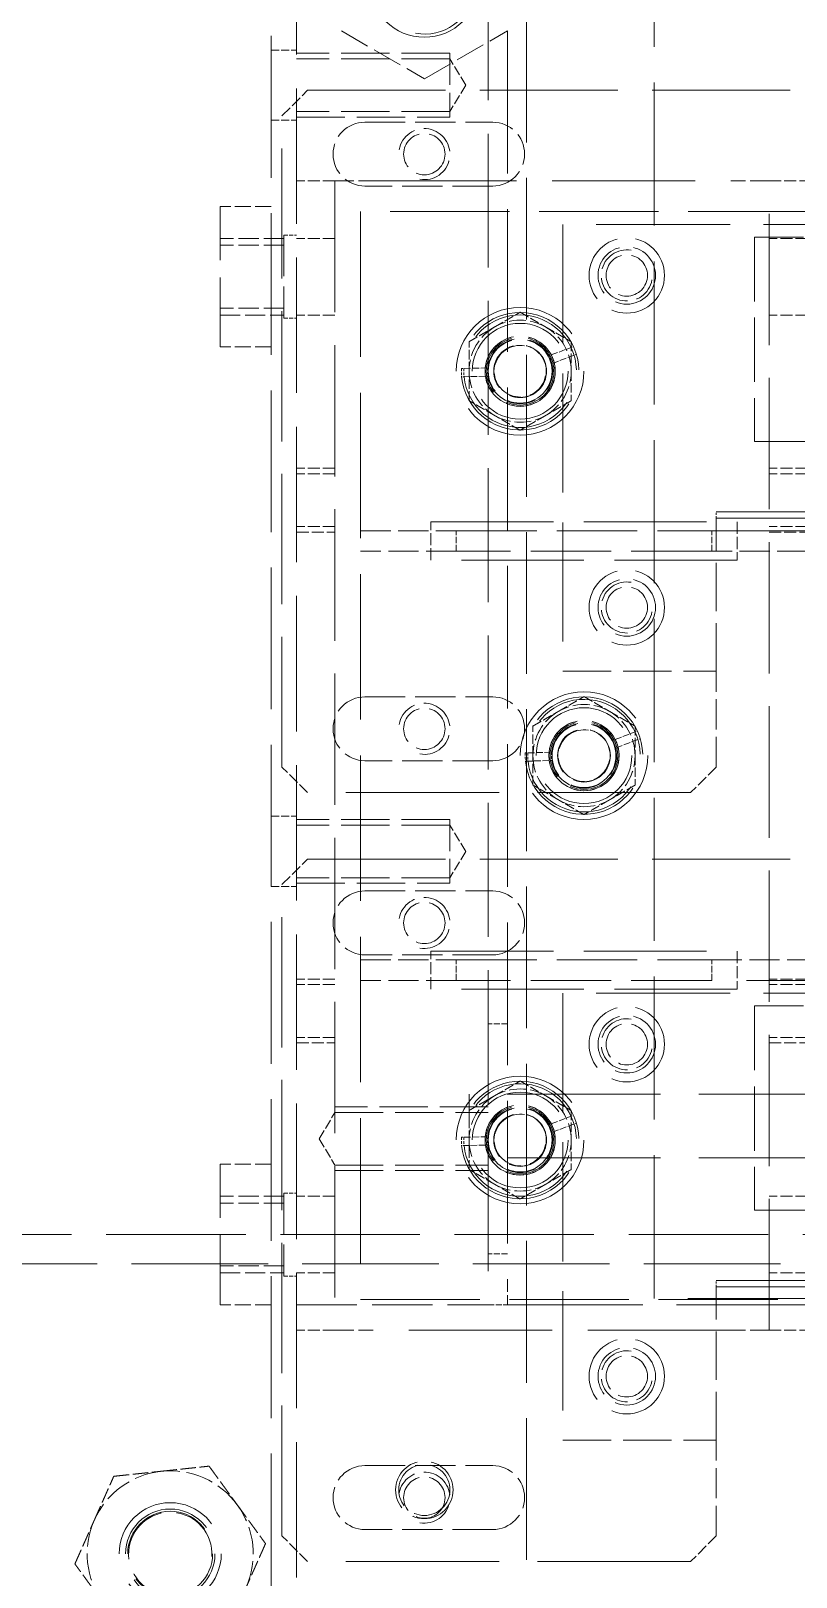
# Model space of a CAD drawing. Header units: millimetres. Extents: x 0 to 5945, y 0 to 4205.
# Drawn here: x 1910.5 to 1970.4, y 2378.6 to 2499.7 of the extents above; entities that cross this region are included whole.
import ezdxf

# ---------------------------------------------------------------- set-up
doc = ezdxf.new("R2010")
doc.units = ezdxf.units.MM
doc.header["$LTSCALE"] = 5
doc.linetypes.add('DASHED', pattern=[0.2067, 0.1654, -0.0413])
doc.layers.add('가려진 것(ISO)', color=2, linetype='DASHED', lineweight=18)

msp = doc.modelspace()

# ---------------------------------------------------------------- linework, layer by layer
at = {"layer": '가려진 것(ISO)', "ltscale": 12.820513}
for p, q in [((1931.276, 2561.457), (1931.276, 2349.457)), ((1947.776, 2399.957), (2027.276, 2399.957))]:
    msp.add_line(p, q, dxfattribs=at)
at = {"layer": '가려진 것(ISO)', "ltscale": 13.546203}
for p, q in [((1959.276, 2400.457), (1959.276, 2540.457)), ((1937.276, 2487.957), (1965.276, 2487.957)), ((1965.276, 2397.957), (1937.276, 2397.957))]:
    msp.add_line(p, q, dxfattribs=at)
at = {"layer": '가려진 것(ISO)', "ltscale": 12.675375}
msp.add_line((1946.276, 2530.957), (1946.276, 2399.957), dxfattribs=at)
at = {"layer": '가려진 것(ISO)', "ltscale": 13.425254}
for p, q in [((1929.276, 2349.457), (1929.276, 2515.957)), ((1949.276, 2515.957), (1949.276, 2349.457))]:
    msp.add_line(p, q, dxfattribs=at)
at = {"layer": '가려진 것(ISO)', "ltscale": 2.859061}
for p, q in [((1934.776, 2499.704), (1941.276, 2495.951)), ((1941.276, 2495.951), (1947.776, 2499.704))]:
    msp.add_line(p, q, dxfattribs=at)
at = {"layer": '가려진 것(ISO)', "ltscale": 13.511262}
msp.add_line((1947.776, 2499.704), (1947.776, 2401.957), dxfattribs=at)
at = {"layer": '가려진 것(ISO)', "ltscale": 0.761779}
for p, q in [((1929.276, 2498.207), (1931.276, 2498.207)), ((1929.276, 2492.707), (1931.276, 2492.707)), ((1929.276, 2438.207), (1931.276, 2438.207)), ((1929.276, 2432.707), (1931.276, 2432.707))]:
    msp.add_line(p, q, dxfattribs=at)
at = {"layer": '가려진 것(ISO)', "ltscale": 4.571172}
for p, q in [((1943.276, 2497.957), (1931.276, 2497.957)), ((1943.276, 2497.524), (1931.276, 2497.524)), ((1943.276, 2493.39), (1931.276, 2493.39)), ((1931.276, 2492.957), (1943.276, 2492.957)), ((1964.126, 2449.557), (1964.126, 2461.557)), ((1952.126, 2449.557), (1964.126, 2449.557)), ((1943.276, 2437.957), (1931.276, 2437.957)), ((1943.276, 2437.524), (1931.276, 2437.524)), ((1943.276, 2433.39), (1931.276, 2433.39)), ((1931.276, 2432.957), (1943.276, 2432.957)), ((1946.276, 2415.457), (1934.276, 2415.457)), ((1934.276, 2415.024), (1946.276, 2415.024)), ((1934.276, 2410.89), (1946.276, 2410.89)), ((1934.276, 2410.457), (1946.276, 2410.457)), ((1964.126, 2389.357), (1964.126, 2401.357)), ((1952.126, 2389.357), (1964.126, 2389.357))]:
    msp.add_line(p, q, dxfattribs=at)
at = {"layer": '가려진 것(ISO)', "ltscale": 2.991791}
for p, q in [((1943.276, 2497.957), (1943.276, 2492.957)), ((1943.276, 2437.957), (1943.276, 2432.957)), ((1944.776, 2416.457), (1944.776, 2411.457))]:
    msp.add_line(p, q, dxfattribs=at)
at = {"layer": '가려진 것(ISO)', "ltscale": 0.918509}
for p, q in [((1944.518, 2495.457), (1943.276, 2497.524)), ((1944.518, 2495.457), (1943.276, 2493.39)), ((1944.518, 2435.457), (1943.276, 2437.524)), ((1944.518, 2435.457), (1943.276, 2433.39)), ((1933.034, 2412.957), (1934.276, 2415.024)), ((1933.034, 2412.957), (1934.276, 2410.89))]:
    msp.add_line(p, q, dxfattribs=at)
at = {"layer": '가려진 것(ISO)', "ltscale": 1.077359}
for p, q in [((1930.126, 2493.057), (1932.126, 2495.057)), ((1932.126, 2440.057), (1930.126, 2442.057)), ((1964.126, 2442.057), (1962.126, 2440.057)), ((1930.126, 2432.857), (1932.126, 2434.857)), ((1932.126, 2379.857), (1930.126, 2381.857)), ((1964.126, 2381.857), (1962.126, 2379.857))]:
    msp.add_line(p, q, dxfattribs=at)
at = {"layer": '가려진 것(ISO)', "ltscale": 13.062409}
for p, q in [((1932.126, 2495.057), (2040.126, 2495.057)), ((1932.126, 2434.857), (2040.126, 2434.857))]:
    msp.add_line(p, q, dxfattribs=at)
at = {"layer": '가려진 것(ISO)', "ltscale": 12.33672}
for p, q in [((1930.126, 2442.057), (1930.126, 2493.057)), ((1930.126, 2381.857), (1930.126, 2432.857))]:
    msp.add_line(p, q, dxfattribs=at)
at = {"layer": '가려진 것(ISO)', "ltscale": 3.809293}
for p, q in [((1936.626, 2492.557), (1946.626, 2492.557)), ((1946.626, 2487.557), (1936.626, 2487.557)), ((1936.626, 2447.557), (1946.626, 2447.557)), ((1946.626, 2442.557), (1936.626, 2442.557)), ((1936.626, 2432.357), (1946.626, 2432.357)), ((1946.626, 2427.357), (1936.626, 2427.357)), ((1936.626, 2387.357), (1946.626, 2387.357)), ((1946.626, 2382.357), (1936.626, 2382.357))]:
    msp.add_line(p, q, dxfattribs=at)
at = {"layer": '가려진 것(ISO)', "ltscale": 1.142718}
for p, q in [((1934.276, 2487.957), (1931.276, 2487.957)), ((1968.276, 2487.957), (1971.276, 2487.957)), ((1934.276, 2483.457), (1931.276, 2483.457)), ((1971.276, 2483.457), (1968.276, 2483.457)), ((1934.276, 2477.457), (1931.276, 2477.457)), ((1971.276, 2477.457), (1968.276, 2477.457)), ((1934.276, 2465.457), (1931.276, 2465.457)), ((1934.276, 2465.024), (1931.276, 2465.024)), ((1971.276, 2465.457), (1968.276, 2465.457)), ((1971.276, 2465.024), (1968.276, 2465.024)), ((1934.276, 2460.89), (1931.276, 2460.89)), ((1931.276, 2460.457), (1934.276, 2460.457)), ((1941.776, 2458.257), (1941.776, 2461.257)), ((1965.776, 2461.257), (1965.776, 2458.257)), ((1971.276, 2460.89), (1968.276, 2460.89)), ((1968.276, 2460.457), (1971.276, 2460.457)), ((1941.776, 2424.657), (1941.776, 2427.657)), ((1965.776, 2427.657), (1965.776, 2424.657)), ((1934.276, 2425.457), (1931.276, 2425.457)), ((1971.276, 2425.457), (1968.276, 2425.457)), ((1934.276, 2425.024), (1931.276, 2425.024)), ((1971.276, 2425.024), (1968.276, 2425.024)), ((1934.276, 2420.89), (1931.276, 2420.89)), ((1931.276, 2420.457), (1934.276, 2420.457)), ((1971.276, 2420.89), (1968.276, 2420.89)), ((1968.276, 2420.457), (1971.276, 2420.457)), ((1934.276, 2408.457), (1931.276, 2408.457)), ((1971.276, 2408.457), (1968.276, 2408.457)), ((1934.276, 2402.457), (1931.276, 2402.457)), ((1971.276, 2402.457), (1968.276, 2402.457)), ((1934.276, 2397.957), (1931.276, 2397.957)), ((1968.276, 2397.957), (1971.276, 2397.957))]:
    msp.add_line(p, q, dxfattribs=at)
at = {"layer": '가려진 것(ISO)', "ltscale": 12.44039}
for p, q in [((1934.276, 2487.957), (1934.276, 2397.957)), ((1968.276, 2397.957), (1968.276, 2487.957))]:
    msp.add_line(p, q, dxfattribs=at)
at = {"layer": '가려진 것(ISO)', "ltscale": 1.795034}
for p, q in [((1934.276, 2487.957), (1937.276, 2487.957)), ((1968.276, 2487.957), (1965.276, 2487.957)), ((1934.276, 2397.957), (1937.276, 2397.957)), ((1968.276, 2397.957), (1965.276, 2397.957))]:
    msp.add_line(p, q, dxfattribs=at)
at = {"layer": '가려진 것(ISO)', "ltscale": 6.582059}
for p, q in [((1925.276, 2474.957), (1925.276, 2485.957)), ((1925.276, 2399.957), (1925.276, 2410.957))]:
    msp.add_line(p, q, dxfattribs=at)
at = {"layer": '가려진 것(ISO)', "ltscale": 1.523657}
for p, q in [((1929.276, 2485.957), (1925.276, 2485.957)), ((1929.276, 2474.957), (1925.276, 2474.957)), ((1929.276, 2410.957), (1925.276, 2410.957)), ((1929.276, 2399.957), (1925.276, 2399.957))]:
    msp.add_line(p, q, dxfattribs=at)
at = {"layer": '가려진 것(ISO)', "ltscale": 13.739719}
msp.add_line((1936.276, 2485.557), (1936.276, 2400.357), dxfattribs=at)
at = {"layer": '가려진 것(ISO)', "ltscale": 11.288502}
for p, q in [((1971.276, 2485.557), (1936.276, 2485.557)), ((1952.126, 2484.557), (1952.126, 2449.557)), ((1952.126, 2424.357), (1952.126, 2389.357)), ((1936.276, 2400.357), (1971.276, 2400.357))]:
    msp.add_line(p, q, dxfattribs=at)
at = {"layer": '가려진 것(ISO)', "ltscale": 12.666578}
for p, q in [((2096.126, 2484.557), (1952.126, 2484.557)), ((2096.126, 2424.357), (1952.126, 2424.357))]:
    msp.add_line(p, q, dxfattribs=at)
at = {"layer": '가려진 것(ISO)', "ltscale": 1.904597}
for p, q in [((1930.276, 2483.457), (1925.276, 2483.457)), ((1930.276, 2482.916), (1925.276, 2482.916)), ((1930.276, 2477.999), (1925.276, 2477.999)), ((1925.276, 2477.457), (1930.276, 2477.457)), ((1930.276, 2408.457), (1925.276, 2408.457)), ((1930.276, 2407.916), (1925.276, 2407.916)), ((1930.276, 2402.999), (1925.276, 2402.999)), ((1925.276, 2402.457), (1930.276, 2402.457))]:
    msp.add_line(p, q, dxfattribs=at)
at = {"layer": '가려진 것(ISO)', "ltscale": 3.889358}
for p, q in [((1930.276, 2483.707), (1930.276, 2477.207)), ((1930.276, 2408.707), (1930.276, 2402.207))]:
    msp.add_line(p, q, dxfattribs=at)
at = {"layer": '가려진 것(ISO)', "ltscale": 0.380839}
for p, q in [((1930.276, 2483.707), (1931.276, 2483.707)), ((1930.276, 2477.207), (1931.276, 2477.207)), ((1930.276, 2408.707), (1931.276, 2408.707)), ((1930.276, 2402.207), (1931.276, 2402.207))]:
    msp.add_line(p, q, dxfattribs=at)
at = {"layer": '가려진 것(ISO)', "ltscale": 6.856808}
for p, q in [((1985.126, 2483.557), (1967.126, 2483.557)), ((1967.126, 2467.557), (1985.126, 2467.557)), ((1985.126, 2423.357), (1967.126, 2423.357)), ((1967.126, 2407.357), (1985.126, 2407.357))]:
    msp.add_line(p, q, dxfattribs=at)
at = {"layer": '가려진 것(ISO)', "ltscale": 6.094929}
for p, q in [((1967.126, 2483.557), (1967.126, 2467.557)), ((1967.126, 2423.357), (1967.126, 2407.357))]:
    msp.add_line(p, q, dxfattribs=at)
at = {"layer": '가려진 것(ISO)', "ltscale": 0.635041}
for p, q in [((1951.209, 2474.328), (1952.768, 2474.92)), ((1952.999, 2474.312), (1951.44, 2473.72)), ((1944.377, 2473.274), (1946.044, 2473.315)), ((1946.06, 2472.665), (1944.393, 2472.625)), ((1956.209, 2444.228), (1957.768, 2444.82)), ((1957.999, 2444.212), (1956.44, 2443.62)), ((1949.377, 2443.174), (1951.044, 2443.215)), ((1951.06, 2442.565), (1949.393, 2442.525)), ((1951.209, 2414.128), (1952.768, 2414.72)), ((1944.377, 2413.074), (1946.044, 2413.115)), ((1952.999, 2414.112), (1951.44, 2413.52)), ((1946.06, 2412.465), (1944.393, 2412.425))]:
    msp.add_line(p, q, dxfattribs=at)
at = {"layer": '가려진 것(ISO)', "ltscale": 0.10509}
for p, q in [((1952.768, 2474.92), (1952.951, 2474.989)), ((1953.182, 2474.382), (1952.999, 2474.312)), ((1944.181, 2473.27), (1944.377, 2473.274)), ((1944.393, 2472.625), (1944.197, 2472.62)), ((1957.768, 2444.82), (1957.951, 2444.889)), ((1958.182, 2444.282), (1957.999, 2444.212)), ((1949.181, 2443.17), (1949.377, 2443.174)), ((1949.393, 2442.525), (1949.197, 2442.52)), ((1952.768, 2414.72), (1952.951, 2414.789)), ((1953.182, 2414.182), (1952.999, 2414.112)), ((1944.181, 2413.07), (1944.377, 2413.074)), ((1944.393, 2412.425), (1944.197, 2412.42))]:
    msp.add_line(p, q, dxfattribs=at)
at = {"layer": '가려진 것(ISO)', "ltscale": 0.19037}
for p, q in [((1964.126, 2461.557), (1964.126, 2462.057)), ((1964.126, 2401.357), (1964.126, 2401.857))]:
    msp.add_line(p, q, dxfattribs=at)
at = {"layer": '가려진 것(ISO)', "ltscale": 12.094824}
for p, q in [((1964.126, 2462.057), (1989.126, 2462.057)), ((1964.126, 2401.857), (1989.126, 2401.857))]:
    msp.add_line(p, q, dxfattribs=at)
at = {"layer": '가려진 것(ISO)', "ltscale": 13.868731}
for p, q in [((1964.126, 2461.557), (2007.126, 2461.557)), ((1964.126, 2401.357), (2007.126, 2401.357))]:
    msp.add_line(p, q, dxfattribs=at)
at = {"layer": '가려진 것(ISO)', "ltscale": 2.856945}
for p, q in [((1936.276, 2460.557), (1943.776, 2460.557)), ((1943.776, 2458.957), (1936.276, 2458.957)), ((1971.276, 2458.957), (1963.776, 2458.957)), ((1964.126, 2442.057), (1964.126, 2449.557)), ((1936.276, 2426.957), (1943.776, 2426.957)), ((1963.776, 2426.957), (1971.276, 2426.957)), ((1943.776, 2425.357), (1936.276, 2425.357)), ((1964.126, 2381.857), (1964.126, 2389.357))]:
    msp.add_line(p, q, dxfattribs=at)
at = {"layer": '가려진 것(ISO)', "ltscale": 11.611031}
for p, q in [((1941.776, 2461.257), (1965.776, 2461.257)), ((1965.776, 2458.257), (1941.776, 2458.257)), ((1941.776, 2427.657), (1965.776, 2427.657)), ((1965.776, 2424.657), (1941.776, 2424.657))]:
    msp.add_line(p, q, dxfattribs=at)
at = {"layer": '가려진 것(ISO)', "ltscale": 7.618686}
for p, q in [((1943.776, 2460.557), (1963.776, 2460.557)), ((1963.776, 2458.957), (1943.776, 2458.957)), ((1943.776, 2426.957), (1963.776, 2426.957)), ((1963.776, 2425.357), (1943.776, 2425.357))]:
    msp.add_line(p, q, dxfattribs=at)
at = {"layer": '가려진 것(ISO)', "ltscale": 0.609403}
for p, q in [((1943.776, 2458.957), (1943.776, 2460.557)), ((1963.776, 2458.957), (1963.776, 2460.557)), ((1943.776, 2425.357), (1943.776, 2426.957)), ((1963.776, 2425.357), (1963.776, 2426.957))]:
    msp.add_line(p, q, dxfattribs=at)
at = {"layer": '가려진 것(ISO)', "ltscale": 13.131522}
for p, q in [((1963.776, 2460.557), (2058.776, 2460.557)), ((2058.776, 2425.357), (1963.776, 2425.357))]:
    msp.add_line(p, q, dxfattribs=at)
at = {"layer": '가려진 것(ISO)', "ltscale": 14.513788}
for p, q in [((1962.126, 2440.057), (1932.126, 2440.057)), ((1989.776, 2416.457), (1944.776, 2416.457)), ((1989.776, 2411.457), (1944.776, 2411.457)), ((1962.126, 2379.857), (1932.126, 2379.857))]:
    msp.add_line(p, q, dxfattribs=at)
at = {"layer": '가려진 것(ISO)', "ltscale": 0.571309}
for p, q in [((1947.776, 2421.957), (1946.276, 2421.957)), ((1947.776, 2403.957), (1946.276, 2403.957)), ((1946.276, 2399.957), (1947.776, 2399.957))]:
    msp.add_line(p, q, dxfattribs=at)
at = {"layer": '가려진 것(ISO)', "ltscale": 13.194353}
msp.add_line((2036.376, 2405.457), (1586.376, 2405.457), dxfattribs=at)
at = {"layer": '가려진 것(ISO)', "ltscale": 12.937192}
msp.add_line((1584.076, 2403.157), (2038.676, 2403.157), dxfattribs=at)
at = {"layer": '가려진 것(ISO)', "ltscale": 1.196656}
msp.add_line((1947.776, 2401.957), (1947.776, 2399.957), dxfattribs=at)
at = {"layer": '가려진 것(ISO)', "ltscale": 5.71399}
msp.add_line((1931.276, 2399.957), (1946.276, 2399.957), dxfattribs=at)
at = {"layer": '가려진 것(ISO)', "ltscale": 12.699565}
msp.add_line((2064.276, 2400.457), (1959.276, 2400.457), dxfattribs=at)
at = {"layer": '가려진 것(ISO)', "ltscale": 12.918983}
msp.add_circle((1941.276, 2503.457), 4.25, dxfattribs=at)
at = {"layer": '가려진 것(ISO)', "ltscale": 3.879783}
for centre in [(1941.276, 2490.057), (1957.126, 2480.557), (1957.126, 2454.557), (1941.276, 2445.057), (1941.276, 2429.857), (1957.126, 2420.357), (1957.126, 2394.357), (1941.276, 2384.857)]:
    msp.add_circle(centre, 1.621, dxfattribs=at)
at = {"layer": '가려진 것(ISO)', "ltscale": 7.060761}
for centre in [(1957.126, 2480.557), (1957.126, 2454.557), (1957.126, 2420.357), (1957.126, 2394.357)]:
    msp.add_circle(centre, 2.95, dxfattribs=at)
at = {"layer": '가려진 것(ISO)', "ltscale": 5.385303}
for centre in [(1957.126, 2480.557), (1957.126, 2454.557), (1957.126, 2420.357), (1957.126, 2394.357), (1941.276, 2385.457)]:
    msp.add_circle(centre, 2.25, dxfattribs=at)
at = {"layer": '가려진 것(ISO)', "ltscale": 15.198803}
for centre in [(1948.776, 2473.057), (1953.776, 2442.957), (1948.776, 2412.857)]:
    msp.add_circle(centre, 5, dxfattribs=at)
at = {"layer": '가려진 것(ISO)', "ltscale": 11.399102}
for centre in [(1948.776, 2473.057), (1953.776, 2442.957), (1948.776, 2412.857)]:
    msp.add_circle(centre, 3.75, dxfattribs=at)
at = {"layer": '가려진 것(ISO)', "ltscale": 6.582059}
for centre in [(1948.776, 2473.057), (1953.776, 2442.957), (1948.776, 2412.857)]:
    msp.add_circle(centre, 2.75, dxfattribs=at)
at = {"layer": '가려진 것(ISO)', "ltscale": 6.342708}
for centre in [(1948.776, 2473.057), (1953.776, 2442.957), (1948.776, 2412.857)]:
    msp.add_circle(centre, 2.65, dxfattribs=at)
at = {"layer": '가려진 것(ISO)', "ltscale": 5.983681}
for centre in [(1948.776, 2473.057), (1953.776, 2442.957), (1948.776, 2412.857)]:
    msp.add_circle(centre, 2.5, dxfattribs=at)
at = {"layer": '가려진 것(ISO)', "ltscale": 5.983712}
for centre in [(1948.776, 2473.057), (1953.776, 2442.957), (1948.776, 2412.857)]:
    msp.add_circle(centre, 2.5, dxfattribs=at)
at = {"layer": '가려진 것(ISO)', "ltscale": 4.94729}
for centre in [(1948.776, 2473.057), (1953.776, 2442.957), (1948.776, 2412.857)]:
    msp.add_circle(centre, 2.067, dxfattribs=at)
at = {"layer": '가려진 것(ISO)', "ltscale": 4.9066}
for centre in [(1948.776, 2473.057), (1953.776, 2442.957), (1948.776, 2412.857)]:
    msp.add_circle(centre, 2.05, dxfattribs=at)
at = {"layer": '가려진 것(ISO)', "ltscale": 4.786925}
msp.add_circle((1941.276, 2385.457), 2, dxfattribs=at)
at = {"layer": '가려진 것(ISO)', "ltscale": 12.159042}
msp.add_circle((1921.376, 2380.457), 4, dxfattribs=at)
at = {"layer": '가려진 것(ISO)', "ltscale": 12.159293}
msp.add_circle((1921.376, 2380.457), 4, dxfattribs=at)
at = {"layer": '가려진 것(ISO)', "ltscale": 10.639162}
msp.add_circle((1921.376, 2380.457), 3.5, dxfattribs=at)
at = {"layer": '가려진 것(ISO)', "ltscale": 10.102645}
msp.add_circle((1921.376, 2380.457), 3.324, dxfattribs=at)
at = {"layer": '가려진 것(ISO)', "ltscale": 7.180437}
msp.add_arc((1941.276, 2503.457), 4, 260, 170, dxfattribs=at)
at = {"layer": '가려진 것(ISO)', "ltscale": 2.991791}
for centre, start, end in [((1936.626, 2490.057), 90, 270), ((1946.626, 2490.057), 270, 90), ((1936.626, 2445.057), 90, 270), ((1946.626, 2445.057), 270, 90), ((1936.626, 2429.857), 90, 270), ((1946.626, 2429.857), 270, 90), ((1936.626, 2384.857), 90, 270), ((1946.626, 2384.857), 270, 90)]:
    msp.add_arc(centre, 2.5, start, end, dxfattribs=at)
at = {"layer": '가려진 것(ISO)', "ltscale": 3.590168}
for centre, start, end in [((1941.276, 2490.057), 260, 170), ((1957.126, 2480.557), 80, 350), ((1957.126, 2454.557), 80, 350), ((1941.276, 2445.057), 260, 170), ((1941.276, 2429.857), 260, 170), ((1957.126, 2420.357), 80, 350), ((1957.126, 2394.357), 80, 350), ((1941.276, 2384.857), 260, 170)]:
    msp.add_arc(centre, 2, start, end, dxfattribs=at)
at = {"layer": '가려진 것(ISO)', "ltscale": 13.668171}
for centre in [(1948.776, 2473.057), (1953.776, 2442.957), (1948.776, 2412.857)]:
    msp.add_arc(centre, 4.6, 185.45267, 177.34978, dxfattribs=at)
at = {"layer": '가려진 것(ISO)', "ltscale": 13.075394}
for centre in [(1948.776, 2473.057), (1953.776, 2442.957), (1948.776, 2412.857)]:
    msp.add_arc(centre, 4.405, 185.63234, 177.17011, dxfattribs=at)
at = {"layer": '가려진 것(ISO)', "ltscale": 1.595575}
for centre, start, end in [((1948.776, 2473.057), 119.92211, 179.92211), ((1948.776, 2473.057), 59.92211, 119.92211), ((1948.776, 2473.057), 359.92211, 59.92211), ((1948.776, 2473.057), 179.92211, 239.92211), ((1948.776, 2473.057), 299.92211, 359.92211), ((1948.776, 2473.057), 239.92211, 299.92211), ((1953.776, 2442.957), 59.92211, 119.92211), ((1953.776, 2442.957), 119.92211, 179.92211), ((1953.776, 2442.957), 359.92211, 59.92211), ((1953.776, 2442.957), 179.92211, 239.92211), ((1953.776, 2442.957), 299.92211, 359.92211), ((1953.776, 2442.957), 239.92211, 299.92211), ((1948.776, 2412.857), 59.92211, 119.92211), ((1948.776, 2412.857), 119.92211, 179.92211), ((1948.776, 2412.857), 359.92211, 59.92211), ((1948.776, 2412.857), 179.92211, 239.92211), ((1948.776, 2412.857), 299.92211, 359.92211), ((1948.776, 2412.857), 239.92211, 299.92211)]:
    msp.add_arc(centre, 4, start, end, dxfattribs=at)
at = {"layer": '가려진 것(ISO)', "ltscale": 6.321898}
for centre in [(1948.776, 2473.057), (1953.776, 2442.957), (1948.776, 2412.857)]:
    msp.add_arc(centre, 2.745, 188.20083, 174.60162, dxfattribs=at)
at = {"layer": '가려진 것(ISO)', "ltscale": 5.855071}
for centre in [(1948.776, 2473.057), (1953.776, 2442.957), (1948.776, 2412.857)]:
    msp.add_arc(centre, 2.55, 188.72354, 174.07891, dxfattribs=at)
at = {"layer": '가려진 것(ISO)', "ltscale": 3.628764}
for centre, radius in [((1948.776, 2473.057), 2.022), ((1953.776, 2442.957), 2.021), ((1948.776, 2412.857), 2.021)]:
    msp.add_arc(centre, radius, 79.92211, 349.92211, dxfattribs=at)
at = {"layer": '가려진 것(ISO)', "ltscale": 0.247717}
for centre in [(1948.776, 2473.057), (1953.776, 2442.957), (1948.776, 2412.857)]:
    msp.add_arc(centre, 4.6, 177.34978, 185.45267, dxfattribs=at)
at = {"layer": '가려진 것(ISO)', "ltscale": 0.247736}
for centre in [(1948.776, 2473.057), (1953.776, 2442.957), (1948.776, 2412.857)]:
    msp.add_arc(centre, 4.405, 177.17011, 185.63234, dxfattribs=at)
at = {"layer": '가려진 것(ISO)', "ltscale": 0.248093}
for centre in [(1948.776, 2473.057), (1953.776, 2442.957), (1948.776, 2412.857)]:
    msp.add_arc(centre, 2.745, 174.60162, 188.20083, dxfattribs=at)
at = {"layer": '가려진 것(ISO)', "ltscale": 0.248186}
for centre in [(1948.776, 2473.057), (1953.776, 2442.957), (1948.776, 2412.857)]:
    msp.add_arc(centre, 2.55, 174.07891, 188.72354, dxfattribs=at)
at = {"layer": '가려진 것(ISO)', "ltscale": 2.592872}
for start, end in [(96.07787, 156.07787), (36.07787, 96.07787), (336.07787, 36.07787), (156.07787, 216.07787)]:
    msp.add_arc((1921.376, 2380.457), 6.5, start, end, dxfattribs=at)
at = {"layer": '가려진 것(ISO)', "ltscale": 5.844857}
msp.add_arc((1921.376, 2380.457), 3.256, 356.07787, 266.07787, dxfattribs=at)
at = {"layer": '가려진 것(ISO)', "ltscale": 0.893126}
for points in [[(1946.781, 2476.524), (1947.71, 2477.058), (1948.783, 2477.676)], [(1948.783, 2477.676), (1949.854, 2477.056), (1950.781, 2476.518)], [(1944.78, 2475.372), (1945.852, 2475.989), (1946.781, 2476.524)], [(1950.781, 2476.518), (1951.709, 2475.981), (1952.78, 2475.361)], [(1944.776, 2473.062), (1944.778, 2474.134), (1944.78, 2475.372)], [(1952.78, 2475.361), (1952.778, 2474.123), (1952.776, 2473.052)], [(1944.773, 2470.753), (1944.775, 2471.991), (1944.776, 2473.062)], [(1952.776, 2473.052), (1952.775, 2471.98), (1952.773, 2470.742)], [(1946.772, 2469.596), (1945.844, 2470.133), (1944.773, 2470.753)], [(1952.773, 2470.742), (1951.701, 2470.125), (1950.772, 2469.59)], [(1948.77, 2468.438), (1947.699, 2469.058), (1946.772, 2469.596)], [(1950.772, 2469.59), (1949.843, 2469.056), (1948.77, 2468.438)], [(1951.781, 2446.424), (1952.71, 2446.958), (1953.783, 2447.576)], [(1953.783, 2447.576), (1954.854, 2446.956), (1955.781, 2446.418)], [(1949.78, 2445.272), (1950.852, 2445.889), (1951.781, 2446.424)], [(1955.781, 2446.418), (1956.709, 2445.881), (1957.78, 2445.261)], [(1949.776, 2442.962), (1949.778, 2444.034), (1949.78, 2445.272)], [(1957.78, 2445.261), (1957.778, 2444.023), (1957.776, 2442.952)], [(1949.773, 2440.653), (1949.775, 2441.891), (1949.776, 2442.962)], [(1957.776, 2442.952), (1957.775, 2441.88), (1957.773, 2440.642)], [(1951.772, 2439.496), (1950.844, 2440.033), (1949.773, 2440.653)], [(1957.773, 2440.642), (1956.701, 2440.025), (1955.772, 2439.49)], [(1953.77, 2438.338), (1952.699, 2438.958), (1951.772, 2439.496)], [(1955.772, 2439.49), (1954.843, 2438.956), (1953.77, 2438.338)], [(1946.781, 2416.324), (1947.71, 2416.858), (1948.783, 2417.476)], [(1948.783, 2417.476), (1949.854, 2416.856), (1950.781, 2416.318)], [(1944.78, 2415.172), (1945.852, 2415.789), (1946.781, 2416.324)], [(1950.781, 2416.318), (1951.709, 2415.781), (1952.78, 2415.161)], [(1944.776, 2412.862), (1944.778, 2413.934), (1944.78, 2415.172)], [(1952.78, 2415.161), (1952.778, 2413.923), (1952.776, 2412.852)], [(1944.773, 2410.553), (1944.775, 2411.791), (1944.776, 2412.862)], [(1952.776, 2412.852), (1952.775, 2411.78), (1952.773, 2410.542)], [(1946.772, 2409.396), (1945.844, 2409.933), (1944.773, 2410.553)], [(1952.773, 2410.542), (1951.701, 2409.925), (1950.772, 2409.39)], [(1948.77, 2408.238), (1947.699, 2408.858), (1946.772, 2409.396)], [(1950.772, 2409.39), (1949.843, 2408.856), (1948.77, 2408.238)]]:
    msp.add_rational_spline(points, [1, 1.0379548493, 1], degree=2, dxfattribs=at)
at = {"layer": '가려진 것(ISO)', "ltscale": 0.105354}
for points, weights in [([(1951.026, 2474.258), (1951.114, 2474.292), (1951.209, 2474.328)], [1, 1.00068922269, 1]), ([(1951.44, 2473.72), (1951.345, 2473.684), (1951.256, 2473.651)], [1, 1.00068922269, 1]), ([(1946.044, 2473.315), (1946.145, 2473.318), (1946.24, 2473.32)], [1, 1.00068922277, 1]), ([(1946.256, 2472.67), (1946.161, 2472.668), (1946.06, 2472.665)], [1, 1.00068922277, 1]), ([(1956.026, 2444.158), (1956.114, 2444.192), (1956.209, 2444.228)], [1, 1.00068922269, 1]), ([(1956.44, 2443.62), (1956.345, 2443.584), (1956.256, 2443.551)], [1, 1.00068922269, 1]), ([(1951.044, 2443.215), (1951.145, 2443.218), (1951.24, 2443.22)], [1, 1.00068922277, 1]), ([(1951.256, 2442.57), (1951.161, 2442.568), (1951.06, 2442.565)], [1, 1.00068922277, 1]), ([(1946.044, 2413.115), (1946.145, 2413.118), (1946.24, 2413.12)], [1, 1.00068922277, 1]), ([(1951.026, 2414.058), (1951.114, 2414.092), (1951.209, 2414.128)], [1, 1.00068922269, 1]), ([(1951.44, 2413.52), (1951.345, 2413.484), (1951.256, 2413.451)], [1, 1.00068922269, 1]), ([(1946.256, 2412.47), (1946.161, 2412.468), (1946.06, 2412.465)], [1, 1.00068922277, 1])]:
    msp.add_rational_spline(points, weights, degree=2, dxfattribs=at)
at = {"layer": '가려진 것(ISO)', "ltscale": 1.451393}
for points in [[(1915.435, 2383.093), (1916.141, 2384.685), (1916.957, 2386.523)], [(1916.957, 2386.523), (1918.956, 2386.736), (1920.688, 2386.92)], [(1920.688, 2386.92), (1922.42, 2387.105), (1924.42, 2387.318)], [(1924.42, 2387.318), (1925.604, 2385.692), (1926.63, 2384.285)], [(1926.63, 2384.285), (1927.656, 2382.877), (1928.84, 2381.252)], [(1913.913, 2379.662), (1914.729, 2381.501), (1915.435, 2383.093)], [(1928.84, 2381.252), (1928.024, 2379.413), (1927.318, 2377.821)], [(1916.123, 2376.629), (1915.097, 2378.037), (1913.913, 2379.662)]]:
    msp.add_rational_spline(points, [1, 1.0379548493, 1], degree=2, dxfattribs=at)

doc.saveas('drawing.dxf')
